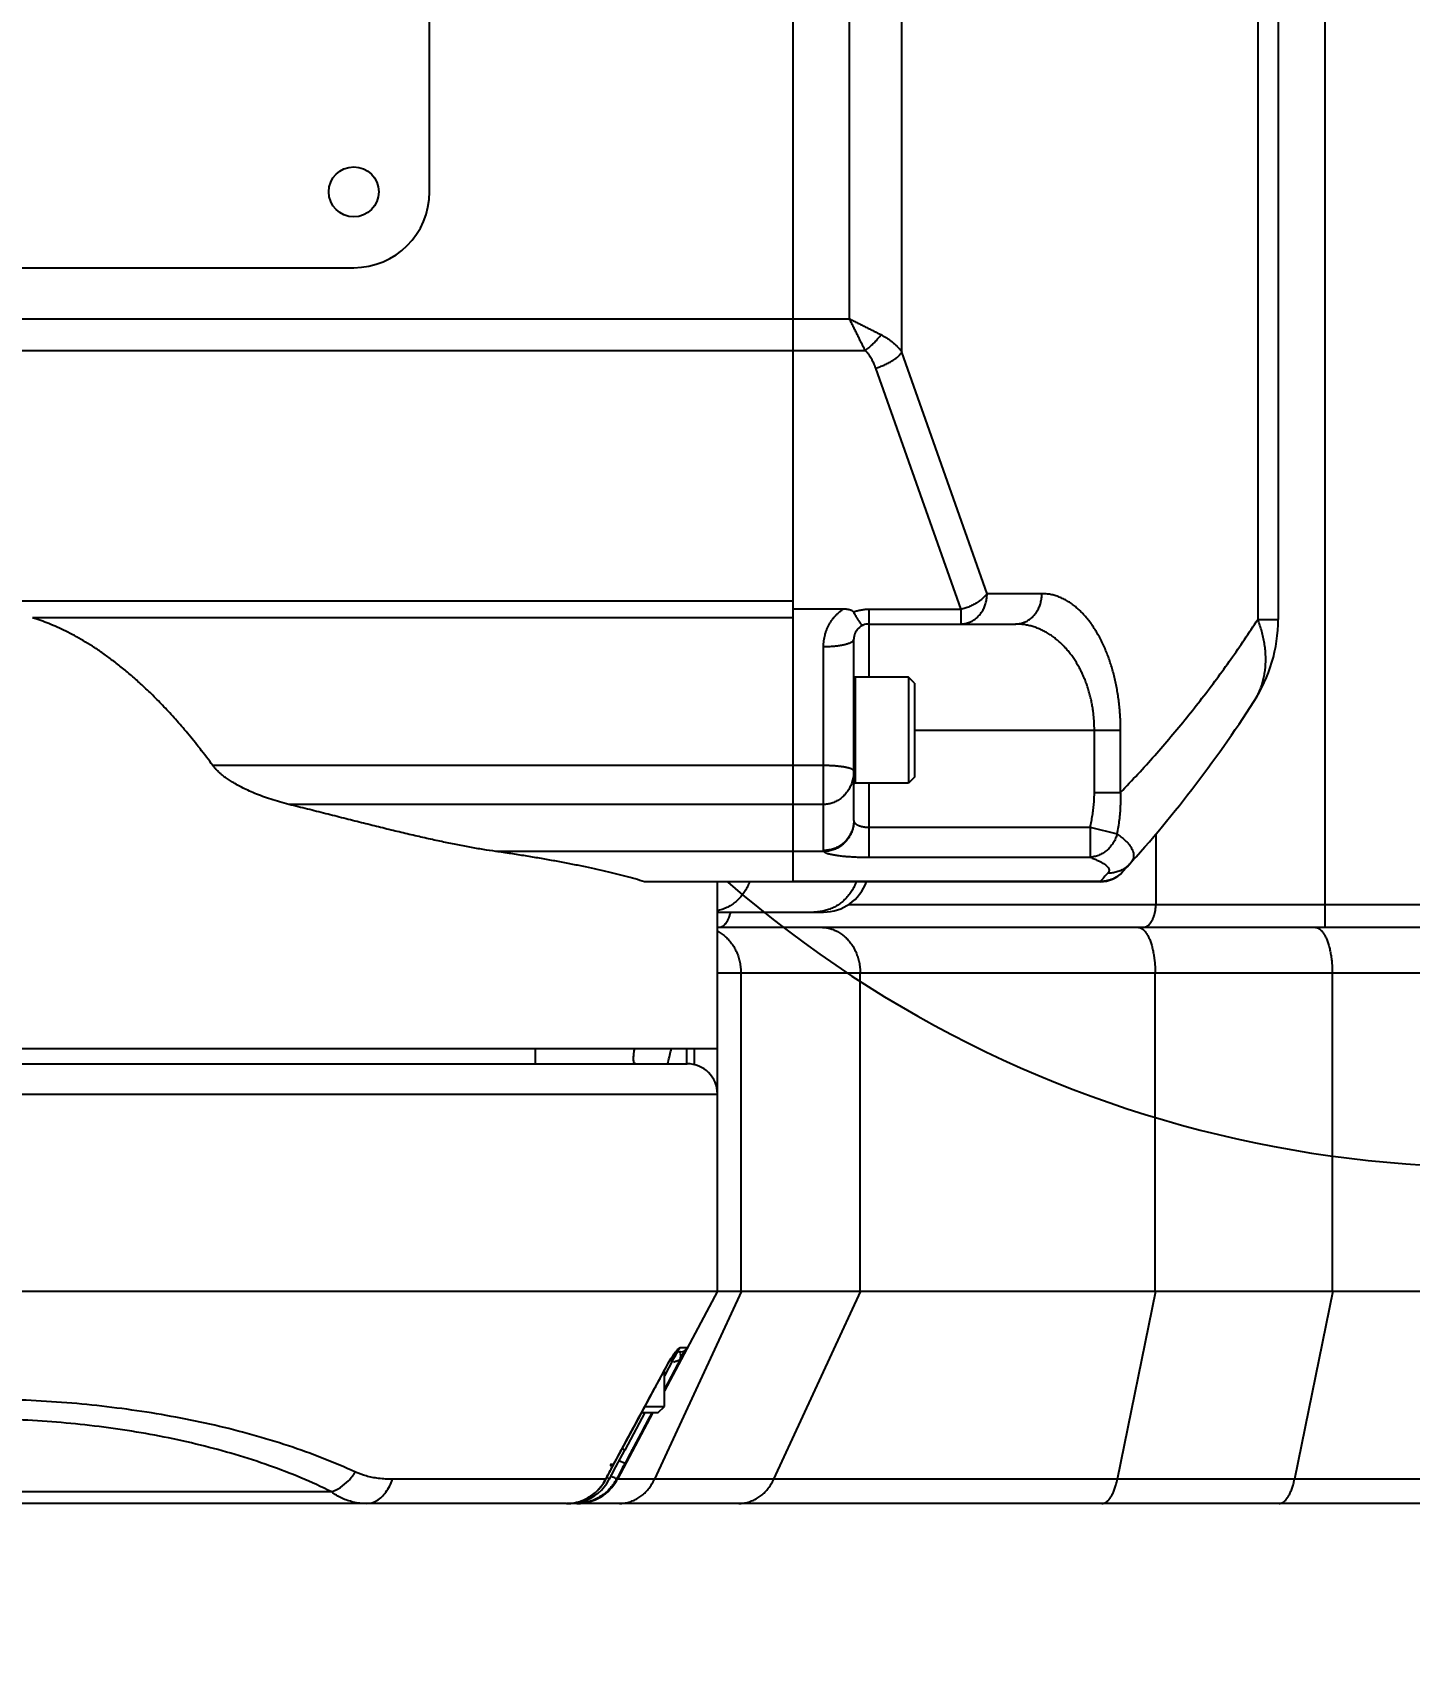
# Model space of a CAD drawing. Extents: x 0 to 4205, y 0 to 2970.
# Drawn here: x 2395.8 to 2486.6, y 2080.7 to 2188.4 of the extents above; entities that cross this region are included whole.
import ezdxf

# ---------------------------------------------------------------- set-up
doc = ezdxf.new("R2010")
doc.units = 0
doc.header["$LTSCALE"] = 231.275
doc.header["$PDMODE"] = 3
doc.header["$PDSIZE"] = 0.3125
doc.layers.get('0').update_dxf_attribs({"linetype": 'CONTINUOUS'})
doc.layers.get('Defpoints').update_dxf_attribs({"linetype": 'CONTINUOUS'})
doc.layers.add('5_ALL_CURVE', color=7, linetype='CONTINUOUS')
doc.layers.add('95_ALL_DIM', color=7, linetype='CONTINUOUS')
doc.styles.get("Standard").update_dxf_attribs({"font": 'txt', "width": 0.8})
doc.dimstyles.new('DIMSTYLE_2', dxfattribs={"dimtxt": 20, "dimasz": 7.5, "dimexe": 0.18, "dimexo": 0.0625, "dimgap": 0.09, "dimtad": 1, "dimdec": 3, "dimdsep": 46, "dimtxsty": 'Standard', "dimblk": 'OPEN', "dimblk1": 'OPEN', "dimblk2": 'OPEN', "dimcen": 0.09, "dimadec": 0, "dimazin": 0, "dimtp": 0.5, "dimtm": 0.5, "dimtfac": 1, "dimtdec": 3, "dimtofl": 0, "dimtmove": 0, "dimatfit": 3, "dimldrblk": 'OPEN', "dimfxl": 1, "dimtolj": 1, "dimarcsym": 0})

# ---------------------------------------------------------------- blocks, each defined once
blk = doc.blocks.new('_OPEN')
at = {"color": 0, "linetype": 'ByBlock'}
for p, q in [((0, 0), (-1, 0.233)), ((-1, -0.233), (0, 0)), ((-1, 0), (0, 0))]:
    blk.add_line(p, q, dxfattribs=at)
blk = doc.blocks.new('*D5')
at = {"layer": '95_ALL_DIM', "color": 0, "lineweight": -2, "transparency": 16777216}
for p, q in [((2069.4, 2190.38), (2100.43, 2190.38)), ((2912.14, 2116.29), (2877.55, 2122.39))]:
    blk.add_line(p, q, dxfattribs=at)
blk.add_arc((2491.97, 2190.38), 391.71, 181.097, 348.903, dxfattribs=at)
at = {"layer": 'Defpoints', "color": 0, "transparency": 16777216}
for p in [(2055.25, 2190.38), (2069.34, 2190.38), (2912.2, 2116.28), (3077.93, 2087.06), (2647.12, 1830.7)]:
    blk.add_point(p, dxfattribs=at)
at = {"layer": '95_ALL_DIM', "color": 0, "lineweight": -2, "transparency": 16777216, "xscale": 7.5, "yscale": 7.5, "zscale": 7.5}
for p, rotation in [((2100.25, 2190.38), 90.54851822042205), ((2877.73, 2122.36), 79.45148177957547)]:
    blk.add_blockref('_OPEN', p, dxfattribs=dict(at, rotation=rotation))
at = {"layer": '95_ALL_DIM', "color": 0, "transparency": 16777216, "insert": (2375, 1827.12), "char_height": 20, "attachment_point": 5, "rotation": 342.1518}
blk.add_mtext('\\A1;+170°', dxfattribs=at)
blk = doc.blocks.new('*D6')
at = {"layer": '95_ALL_DIM', "color": 0, "lineweight": -2, "transparency": 16777216}
for p, q in [((1983.33, 2190.38), (2013.32, 2190.38)), ((2995.12, 2190.38), (2970.61, 2190.38))]:
    blk.add_line(p, q, dxfattribs=at)
blk.add_arc((2491.97, 2190.38), 478.82, 180.8975, 359.1025, dxfattribs=at)
at = {"layer": 'Defpoints', "color": 0, "transparency": 16777216}
for p in [(1968.14, 2190.38), (1983.27, 2190.38), (2995.19, 2190.38), (3015.79, 2190.38), (2731.38, 1775.71)]:
    blk.add_point(p, dxfattribs=at)
at = {"layer": '95_ALL_DIM', "color": 0, "lineweight": -2, "transparency": 16777216, "xscale": 7.5, "yscale": 7.5, "zscale": 7.5}
for p, rotation in [((2013.14, 2190.38), 90.44872673715903), ((2970.79, 2190.38), 89.55119192681701)]:
    blk.add_blockref('_OPEN', p, dxfattribs=dict(at, rotation=rotation))
at = {"layer": '95_ALL_DIM', "color": 0, "transparency": 16777216, "insert": (2335.91, 1748.39), "char_height": 20, "attachment_point": 5, "rotation": 340.5532}
blk.add_mtext('\\A1;+180° *3', dxfattribs=at)

msp = doc.modelspace()

# ---------------------------------------------------------------- linework, layer by layer
for p, q in [((2481.0827, 2129.3795), (2481.0827, 2251.3795)), ((2445.9681, 2132.3795), (2445.9681, 2248.3795)), ((2476.6283, 2231.0735), (2476.6283, 2149.6856)), ((2477.9681, 2231.0735), (2477.9681, 2149.6856)), ((2453.142, 2167.3059), (2453.142, 2213.4532)), ((2449.6779, 2169.505), (2449.6779, 2211.2541)), ((2421.9681, 2177.8795), (2421.9681, 2202.8795)), ((2391.9681, 2172.8795), (2416.9681, 2172.8795)), ((2358.5458, 2169.505), (2449.6779, 2169.505)), ((2358.8533, 2167.4192), (2450.7208, 2167.4192)), ((2458.7612, 2151.3795), (2453.142, 2167.3059)), ((2451.41, 2166.263), (2457.0292, 2150.3366)), ((2338.6648, 2150.9013), (2445.9681, 2150.9013)), ((2445.9681, 2150.3795), (2449.288, 2150.3795)), ((2450.9681, 2150.3366), (2450.9681, 2145.8795)), ((2457.0292, 2150.3366), (2450.9681, 2150.3366)), ((2457.0292, 2150.3366), (2457.0292, 2149.3795)), ((2462.3796, 2151.3795), (2458.7612, 2151.3795)), ((2445.9681, 2149.7863), (2395.7789, 2149.7863)), ((2450.9681, 2149.3795), (2460.6476, 2149.3795)), ((2476.6283, 2149.6856), (2477.9681, 2149.6856)), ((2449.9681, 2136.416), (2449.9681, 2148.3795)), ((2447.9681, 2134.4411), (2447.9681, 2147.8941)), ((2450.0681, 2145.8795), (2450.0681, 2138.8795)), ((2453.5681, 2145.8795), (2450.0681, 2145.8795)), ((2453.9681, 2145.4795), (2453.5681, 2145.8795)), ((2453.5681, 2145.8795), (2453.5681, 2138.8795)), ((2453.9681, 2145.4795), (2453.9681, 2139.2795)), ((2453.9681, 2142.3795), (2467.5758, 2142.3795)), ((2465.8437, 2138.277), (2465.8437, 2142.3795)), ((2467.5758, 2138.277), (2467.5758, 2142.3795)), ((2447.9681, 2140.0438), (2407.6758, 2140.0438)), ((2453.5681, 2138.8795), (2450.0681, 2138.8795)), ((2450.9681, 2138.8795), (2450.9681, 2133.9979)), ((2453.9681, 2139.2795), (2453.5681, 2138.8795)), ((2447.9681, 2137.4794), (2412.685, 2137.4794)), ((2465.8437, 2138.277), (2467.5758, 2138.277)), ((2450.9681, 2135.9771), (2465.556, 2135.9771)), ((2465.556, 2135.9771), (2467.3462, 2135.5355)), ((2465.556, 2135.9771), (2465.556, 2133.9979)), ((2469.8988, 2135.5255), (2469.8988, 2130.8795)), ((2447.9917, 2134.3795), (2426.3505, 2134.3795)), ((2450.9681, 2133.9979), (2465.556, 2133.9979)), ((2466.2298, 2132.3795), (2436.1646, 2132.3795)), ((2440.9681, 2105.3795), (2440.9681, 2132.3795)), ((2466.2298, 2132.4003), (2445.9681, 2132.4003)), ((2466.2298, 2132.3795), (2466.2298, 2132.4003)), ((2440.9681, 2130.3795), (2447.9601, 2130.3795)), ((2449.6262, 2130.8795), (2490.7797, 2130.8795)), ((2440.9681, 2129.3795), (2490.7797, 2129.3795)), ((2440.9681, 2126.3795), (2497.7239, 2126.3795)), ((2442.5183, 2126.3795), (2442.5183, 2105.3795)), ((2450.3919, 2105.3795), (2450.3919, 2126.3795)), ((2469.8566, 2105.3795), (2469.8566, 2126.3795)), ((2481.5444, 2126.3795), (2481.5444, 2105.3795)), ((2332.1204, 2121.3795), (2440.9681, 2121.3795)), ((2428.9681, 2120.3795), (2428.9681, 2121.3795)), ((2438.956, 2120.3795), (2438.956, 2121.3795)), ((2439.4459, 2120.3216), (2439.4459, 2121.3795)), ((2344.9681, 2120.3795), (2438.9678, 2120.3795)), ((2342.9681, 2118.3795), (2440.9681, 2118.3795)), ((2333.9681, 2105.3795), (2532.012, 2105.3795)), ((2442.5622, 2105.3795), (2436.812, 2092.9711)), ((2440.9681, 2105.3795), (2437.4681, 2098.797)), ((2444.6856, 2092.9711), (2450.4358, 2105.3795)), ((2467.3608, 2092.9711), (2469.9005, 2105.3795)), ((2481.5884, 2105.3795), (2479.0487, 2092.9711)), ((2436.8691, 2099.0266), (2437.8567, 2100.8547)), ((2438.0318, 2100.8453), (2437.4681, 2099.789)), ((2437.9028, 2100.9315), (2437.9832, 2101.0505)), ((2437.9832, 2101.0505), (2438.0247, 2101.1098)), ((2438.0247, 2101.1098), (2438.0644, 2101.1648)), ((2438.0346, 2100.8504), (2438.0568, 2100.8898)), ((2438.0567, 2100.8897), (2438.1344, 2101.0193)), ((2438.1344, 2101.0193), (2438.1767, 2101.0882)), ((2438.1767, 2101.0882), (2438.2193, 2101.1566)), ((2438.2193, 2101.1566), (2438.2475, 2101.2009)), ((2438.5407, 2101.3795), (2438.2348, 2101.3795)), ((2438.2475, 2101.2009), (2438.2751, 2101.2437)), ((2438.2707, 2101.4183), (2438.2792, 2101.4269)), ((2438.3405, 2101.3419), (2438.3666, 2101.3795)), ((2438.9823, 2101.6448), (2438.5096, 2101.6448)), ((2437.4681, 2097.7795), (2437.4681, 2100.1352)), ((2435.7287, 2096.9173), (2436.8691, 2099.0266)), ((2436.195, 2097.7795), (2437.4681, 2097.7795)), ((2437.0681, 2097.3795), (2437.4681, 2097.7795)), ((2436.7144, 2097.3795), (2434.3704, 2092.9711)), ((2434.6827, 2094.9836), (2435.7287, 2096.9173)), ((2436.182, 2097.3795), (2434.8503, 2094.8844)), ((2435.9787, 2097.3795), (2437.0681, 2097.3795)), ((2434.2731, 2093.7996), (2434.8503, 2094.8844)), ((2434.8503, 2094.8844), (2434.6786, 2094.976)), ((2434.8354, 2095.2952), (2434.8475, 2095.2887)), ((2433.6135, 2092.9753), (2433.9512, 2093.6153)), ((2433.8362, 2092.9738), (2434.2731, 2093.7996)), ((2433.8985, 2093.8795), (2433.9681, 2093.8795)), ((2433.9512, 2093.6153), (2434.1343, 2093.9599)), ((2433.9681, 2094.0077), (2433.9681, 2093.8795)), ((2434.8509, 2094.0034), (2434.4847, 2094.1981)), ((2433.5951, 2092.9711), (2419.5275, 2092.9711)), ((2433.8124, 2092.9298), (2433.8361, 2092.9739)), ((2507.0028, 2092.9711), (2434.3015, 2092.9711)), ((2431.0197, 2091.3795), (2352.9164, 2091.3795)), ((2415.5181, 2092.141), (2368.4181, 2092.141)), ((2431.0197, 2091.3795), (2431.0574, 2091.3798)), ((2522.7655, 2091.3795), (2431.0574, 2091.3795)), ((2431.0582, 2091.3799), (2431.2027, 2091.3856)), ((2431.2163, 2091.3796), (2431.3051, 2091.381)), ((2431.3051, 2091.381), (2431.5826, 2091.4028))]:
    msp.add_line(p, q)
for points in [[(2437.8567, 2100.8547), (2437.8815, 2100.8979), (2437.9029, 2100.9317)], [(2438.0644, 2101.1648), (2438.102, 2101.2155), (2438.1372, 2101.2615), (2438.1699, 2101.3027), (2438.2, 2101.3394), (2438.2273, 2101.3711), (2438.2508, 2101.3973), (2438.2707, 2101.4183)], [(2438.2751, 2101.2437), (2438.302, 2101.2846), (2438.3151, 2101.3043), (2438.3279, 2101.3234), (2438.3405, 2101.3419)], [(2434.1343, 2093.9599), (2434.3172, 2094.3028), (2434.5, 2094.6441), (2434.6827, 2094.9836)], [(2431.2027, 2091.3856), (2431.5124, 2091.4231), (2431.8175, 2091.4948), (2432.1139, 2091.5995), (2432.398, 2091.7359), (2432.667, 2091.9025), (2432.9174, 2092.0971), (2433.1461, 2092.3174), (2433.3509, 2092.5611), (2433.5291, 2092.8254), (2433.6134, 2092.9755)], [(2431.5826, 2091.4028), (2431.857, 2091.4512), (2432.126, 2091.5255), (2432.3873, 2091.6252), (2432.6386, 2091.7496), (2432.8774, 2091.8972), (2433.1015, 2092.0666), (2433.3087, 2092.2564), (2433.4973, 2092.4647)], [(2433.4973, 2092.4647), (2433.6657, 2092.6898), (2433.8124, 2092.9298)]]:
    msp.add_lwpolyline(points)
msp.add_circle((2416.9681, 2177.8795), 1.65)
for centre, radius, start, end in [((2416.9681, 2177.8795), 5, 270, 360), ((2450.9681, 2148.3795), 1, 89.999984, 180.000118), ((2467.9681, 2149.6856), 10, 327.14012, 360), ((2450.0681, 2145.7795), 0.1, 90, 180), ((2404.9681, 2190.3795), 85, 317.569236, 327.14012), ((2450.0681, 2138.9795), 0.1, 180, 270), ((2447.9681, 2133.3795), 3, 270, 340.528265), ((2466.2298, 2134.3795), 2, 270, 317.569236), ((2438.9681, 2118.3795), 2, 0, 90), ((2438.5408, 2101.8795), 0.5, 270.00007, 332.000033), ((2431.7216, 2094.3795), 3, 270, 331.329418)]:
    msp.add_arc(centre, radius, start, end)
for points, start_tangent, end_tangent in [([(2449.6778, 2169.505), (2449.9242, 2169.3818), (2450.1697, 2169.2591), (2450.4128, 2169.1376), (2450.6524, 2169.0177), (2450.8875, 2168.9002), (2451.1171, 2168.7854), (2451.3403, 2168.6738), (2451.5561, 2168.5659), (2451.7637, 2168.4621)], (0.89431543, -0.44743705), (0.89442263, -0.44722272)), ([(2450.7208, 2167.4192), (2450.617, 2167.6268), (2450.5091, 2167.8426), (2450.3975, 2168.0658), (2450.2827, 2168.2954), (2450.1652, 2168.5305), (2450.0453, 2168.7701), (2449.9238, 2169.0132), (2449.8011, 2169.2587), (2449.6779, 2169.5051)], (-0.44719642, 0.89443578), (-0.44743706, 0.89431542)), ([(2450.7208, 2167.4192), (2450.8356, 2167.5058), (2450.9497, 2167.5978), (2451.0626, 2167.6947), (2451.1735, 2167.796), (2451.2818, 2167.9011), (2451.3869, 2168.0094), (2451.4882, 2168.1203), (2451.5851, 2168.2332), (2451.6772, 2168.3473), (2451.7637, 2168.4621)], (0.80842173, 0.58860369), (0.58860369, 0.80842173)), ([(2451.7637, 2168.4621), (2451.9374, 2168.3701), (2452.1077, 2168.2693), (2452.2741, 2168.1592), (2452.4359, 2168.0399), (2452.592, 2167.9114), (2452.7415, 2167.7737), (2452.8837, 2167.6269), (2453.0175, 2167.4709), (2453.142, 2167.3059)], (0.8943461, -0.44737575), (0.57646037, -0.81712511)), ([(2451.41, 2166.263), (2451.3477, 2166.428), (2451.2808, 2166.584), (2451.2097, 2166.7308), (2451.1349, 2166.8685), (2451.0569, 2166.997), (2450.976, 2167.1163), (2450.8928, 2167.2264), (2450.8076, 2167.3272), (2450.7208, 2167.4192)], (-0.33272181, 0.94302502), (-0.70710649, 0.70710708)), ([(2451.41, 2166.263), (2451.5541, 2166.303), (2451.6974, 2166.3487), (2451.8391, 2166.3998), (2451.9784, 2166.456), (2452.1144, 2166.5171), (2452.2464, 2166.5826), (2452.3737, 2166.6523), (2452.4955, 2166.7256), (2452.6112, 2166.8023), (2452.72, 2166.8818), (2452.8215, 2166.9637), (2452.9149, 2167.0475), (2452.9997, 2167.1328), (2453.0756, 2167.2191), (2453.142, 2167.3059)], (0.96855234, 0.24880988), (0.57814386, 0.81593485)), ([(2447.9681, 2147.8941), (2447.9745, 2148.0902), (2447.9938, 2148.2861), (2448.0259, 2148.4805), (2448.0708, 2148.6724), (2448.1281, 2148.8607), (2448.1974, 2149.0445), (2448.2784, 2149.2229), (2448.3707, 2149.3953), (2448.4738, 2149.561), (2448.5872, 2149.7194), (2448.7104, 2149.8697), (2448.8426, 2150.0113), (2448.9834, 2150.1438), (2449.1321, 2150.2667), (2449.288, 2150.3795)], (0.00000286, 1), (0.82847314, 0.56002879)), ([(2449.288, 2150.3795), (2449.4035, 2150.3763), (2449.5042, 2150.3675), (2449.5917, 2150.3546), (2449.6672, 2150.3383), (2449.732, 2150.3195), (2449.7868, 2150.2988), (2449.8325, 2150.2768), (2449.87, 2150.254), (2449.9, 2150.2308), (2449.9237, 2150.2075), (2449.9421, 2150.1842), (2449.956, 2150.1608)], (1, 0.00000623), (0.45323543, -0.89139085)), ([(2450.9681, 2150.3366), (2450.8379, 2150.3338), (2450.708, 2150.3253), (2450.5789, 2150.3113), (2450.451, 2150.2917), (2450.3245, 2150.2668), (2450.1998, 2150.2366), (2450.0769, 2150.2012), (2449.956, 2150.1608)], (-1, -0.00000066), (-0.9413805, -0.33734665)), ([(2457.0292, 2149.3795), (2457.1586, 2149.3851), (2457.2873, 2149.4019), (2457.4146, 2149.4297), (2457.5397, 2149.4684), (2457.662, 2149.5178), (2457.7807, 2149.5776), (2457.8952, 2149.6475), (2458.0049, 2149.7271), (2458.1091, 2149.8159), (2458.2073, 2149.9134), (2458.2989, 2150.0192), (2458.3833, 2150.1325), (2458.4603, 2150.2529), (2458.5292, 2150.3795), (2458.5897, 2150.5118), (2458.6415, 2150.6488), (2458.6843, 2150.79), (2458.7178, 2150.9345), (2458.7419, 2151.0814), (2458.7564, 2151.2301), (2458.7612, 2151.3795)], (1, 0), (0, 1)), ([(2458.7612, 2151.3795), (2458.6954, 2151.2934), (2458.6195, 2151.2071), (2458.5347, 2151.1217), (2458.4413, 2151.0378), (2458.3398, 2150.9558), (2458.231, 2150.8763), (2458.1153, 2150.7996), (2457.9934, 2150.7262), (2457.8661, 2150.6565), (2457.734, 2150.5909), (2457.5979, 2150.5298), (2457.4586, 2150.4735), (2457.3168, 2150.4223), (2457.1734, 2150.3766), (2457.0292, 2150.3366)], (-0.57814388, -0.81593484), (-0.96855234, -0.24880989)), ([(2460.6476, 2149.3795), (2460.777, 2149.3851), (2460.9057, 2149.4019), (2461.033, 2149.4297), (2461.1581, 2149.4684), (2461.2804, 2149.5178), (2461.3991, 2149.5776), (2461.5136, 2149.6475), (2461.6233, 2149.7271), (2461.7275, 2149.8159), (2461.8257, 2149.9134), (2461.9172, 2150.0192), (2462.0017, 2150.1326), (2462.0787, 2150.2529), (2462.1476, 2150.3795), (2462.2081, 2150.5118), (2462.2599, 2150.6489), (2462.3027, 2150.79), (2462.3362, 2150.9345), (2462.3603, 2151.0814), (2462.3748, 2151.2301), (2462.3796, 2151.3795)], (1, 0), (0, 1)), ([(2467.5758, 2142.3795), (2467.5703, 2142.7922), (2467.5538, 2143.2066), (2467.5261, 2143.6213), (2467.4871, 2144.0351), (2467.4369, 2144.4466), (2467.3754, 2144.8546), (2467.3026, 2145.2591), (2467.2184, 2145.6596), (2467.1226, 2146.0555), (2467.0152, 2146.4458), (2466.8962, 2146.8294), (2466.7655, 2147.2056), (2466.6232, 2147.5734), (2466.4692, 2147.9317), (2466.3036, 2148.2794), (2466.1265, 2148.6152), (2465.938, 2148.9379), (2465.7385, 2149.2464), (2465.5282, 2149.5391), (2465.3074, 2149.8148), (2465.0767, 2150.0722), (2464.8365, 2150.3099), (2464.5876, 2150.5266), (2464.3305, 2150.7211), (2464.0661, 2150.8923), (2463.7952, 2151.0391), (2463.5189, 2151.1605), (2463.2381, 2151.2559), (2462.9539, 2151.3244), (2462.6674, 2151.3657), (2462.3796, 2151.3795)], (-0.00000171, 1), (-1, 0.00000156)), ([(2407.6758, 2140.0438), (2406.824, 2141.1614), (2406.0024, 2142.1746), (2405.2096, 2143.0929), (2404.4439, 2143.9251), (2403.704, 2144.6792), (2402.9882, 2145.3622), (2402.2951, 2145.9805), (2401.6233, 2146.5398), (2400.9713, 2147.0452), (2400.3377, 2147.5014), (2399.7212, 2147.9124), (2399.1205, 2148.2819), (2398.5343, 2148.6131), (2397.9614, 2148.909), (2397.4005, 2149.1722), (2396.8506, 2149.4048), (2396.3104, 2149.609), (2395.7789, 2149.7863)], (-0.59446921, 0.80411837), (-0.95467181, 0.29766044)), ([(2449.956, 2150.1608), (2450.0163, 2150.0445), (2450.0755, 2149.9347), (2450.1334, 2149.8319), (2450.1895, 2149.737), (2450.2437, 2149.6503), (2450.2954, 2149.5723), (2450.3445, 2149.5036), (2450.3906, 2149.4446), (2450.4336, 2149.3955), (2450.4732, 2149.3566), (2450.5091, 2149.3282), (2450.5413, 2149.3104), (2450.5696, 2149.3033), (2450.5939, 2149.3069)], (0.45323543, -0.89139085), (0.92733946, 0.37422123)), ([(2465.8437, 2142.3795), (2465.8383, 2142.7005), (2465.8217, 2143.0228), (2465.794, 2143.3454), (2465.755, 2143.6672), (2465.7048, 2143.9872), (2465.6434, 2144.3046), (2465.5706, 2144.6192), (2465.4863, 2144.9307), (2465.3905, 2145.2386), (2465.2831, 2145.5422), (2465.1641, 2145.8405), (2465.0335, 2146.1331), (2464.8911, 2146.4192), (2464.7371, 2146.6979), (2464.5715, 2146.9683), (2464.3944, 2147.2295), (2464.206, 2147.4805), (2464.0065, 2147.7204), (2463.7961, 2147.9481), (2463.5754, 2148.1625), (2463.3447, 2148.3627), (2463.1045, 2148.5476), (2462.8555, 2148.7161), (2462.5984, 2148.8674), (2462.334, 2149.0006), (2462.0632, 2149.1148), (2461.7868, 2149.2092), (2461.506, 2149.2833), (2461.2218, 2149.3366), (2460.9353, 2149.3688), (2460.6476, 2149.3795)], (-0.00000153, 1), (-1, 0.0000003)), ([(2467.5758, 2138.277), (2468.7166, 2139.4847), (2469.8237, 2140.7099), (2470.8974, 2141.9517), (2471.9372, 2143.2088), (2472.9428, 2144.4797), (2473.9143, 2145.7634), (2474.8522, 2147.0593), (2475.7568, 2148.3671), (2476.6283, 2149.6856)], (0.69470099, 0.71929864), (0.542586, 0.84000026)), ([(2476.3681, 2144.2597), (2476.5446, 2144.5565), (2476.6994, 2144.8663), (2476.832, 2145.1883), (2476.9421, 2145.5218), (2477.0294, 2145.8658), (2477.0936, 2146.2196), (2477.1347, 2146.5821), (2477.1524, 2146.9526), (2477.1469, 2147.33), (2477.118, 2147.7134), (2477.0658, 2148.1018), (2476.9906, 2148.4942), (2476.8924, 2148.8896), (2476.7715, 2149.2871), (2476.6283, 2149.6856)], (0.5425864, 0.84), (-0.36049091, 0.93276273)), ([(2447.9681, 2147.8941), (2448.1175, 2147.8955), (2448.2662, 2147.8995), (2448.4131, 2147.9063), (2448.5576, 2147.9157), (2448.6988, 2147.9277), (2448.8358, 2147.9422), (2448.9681, 2147.9591), (2449.0947, 2147.9785), (2449.2151, 2148), (2449.3284, 2148.0237), (2449.4342, 2148.0494), (2449.5317, 2148.0769), (2449.6205, 2148.1061), (2449.7001, 2148.1368), (2449.77, 2148.1689), (2449.8298, 2148.2022), (2449.8792, 2148.2365), (2449.9179, 2148.2715), (2449.9457, 2148.3072), (2449.9625, 2148.3433), (2449.9681, 2148.3795)], (1, 0), (0, 1)), ([(2412.685, 2137.4794), (2412.0742, 2137.6424), (2411.4882, 2137.8224), (2410.9395, 2138.0137), (2410.4347, 2138.2113), (2409.9753, 2138.4121), (2409.562, 2138.613), (2409.2015, 2138.8073), (2408.894, 2138.9907), (2408.6306, 2139.1642), (2408.402, 2139.3307), (2408.2033, 2139.4912), (2408.0343, 2139.6431), (2407.8932, 2139.7849), (2407.7753, 2139.9176), (2407.6758, 2140.0438)], (-0.97083251, 0.23975871), (-0.59446921, 0.80411837)), ([(2449.9681, 2139.6838), (2449.9619, 2139.7107), (2449.9432, 2139.7378), (2449.9122, 2139.7648), (2449.8693, 2139.7915), (2449.8147, 2139.8175), (2449.7492, 2139.8428), (2449.6733, 2139.8671), (2449.5877, 2139.8903), (2449.4933, 2139.9122), (2449.3908, 2139.9328), (2449.2811, 2139.9517), (2449.165, 2139.9691), (2449.0434, 2139.9848), (2448.9173, 2139.9986), (2448.7877, 2140.0106), (2448.6549, 2140.0208), (2448.5201, 2140.0291), (2448.3834, 2140.0355), (2448.2453, 2140.0401), (2448.1066, 2140.0429), (2447.9681, 2140.0438)], (-0.000112, 0.99999999), (-1, 0.00000472)), ([(2449.9681, 2139.6838), (2449.9619, 2139.5138), (2449.9432, 2139.3434), (2449.9122, 2139.1747), (2449.8693, 2139.0092), (2449.8147, 2138.848), (2449.7492, 2138.6924), (2449.6733, 2138.5432), (2449.5877, 2138.4016), (2449.4933, 2138.2683), (2449.3908, 2138.1441), (2449.2811, 2138.0295), (2449.165, 2137.9251), (2449.0434, 2137.8312), (2448.9173, 2137.7484), (2448.7876, 2137.6767), (2448.6549, 2137.6161), (2448.5201, 2137.5667), (2448.3833, 2137.5284), (2448.2453, 2137.5011), (2448.1066, 2137.4848), (2447.9681, 2137.4794)], (-0.00001735, -1), (-1, -0.00002114)), ([(2426.3505, 2134.3795), (2425.5133, 2134.5081), (2424.6384, 2134.6591), (2423.7263, 2134.8321), (2422.7767, 2135.0263), (2421.7899, 2135.2408), (2420.766, 2135.4745), (2419.7053, 2135.726), (2418.6084, 2135.9936), (2417.4767, 2136.2752), (2416.3138, 2136.568), (2415.1248, 2136.8685), (2413.9137, 2137.1735), (2412.685, 2137.4794)], (-0.98990082, 0.14176162), (-0.97083251, 0.23975871)), ([(2465.556, 2135.9771), (2465.6453, 2136.3719), (2465.7176, 2136.7631), (2465.7733, 2137.1497), (2465.8127, 2137.5313), (2465.836, 2137.9072), (2465.8437, 2138.277)], (0.23952222, 0.97089088), (0.00000088, 1)), ([(2467.3462, 2135.5355), (2467.4337, 2136.0045), (2467.501, 2136.4698), (2467.5484, 2136.9304), (2467.5764, 2137.3856), (2467.5853, 2137.8347), (2467.5758, 2138.277)], (0.2033032, 0.97911583), (-0.04259117, 0.99909258)), ([(2449.9681, 2136.416), (2449.9625, 2136.2684), (2449.9457, 2136.1217), (2449.9179, 2135.9766), (2449.8792, 2135.8339), (2449.8298, 2135.6945), (2449.77, 2135.5591), (2449.7001, 2135.4285), (2449.6205, 2135.3035), (2449.5317, 2135.1847), (2449.4342, 2135.0727), (2449.3284, 2134.9683), (2449.2151, 2134.8719), (2449.0947, 2134.7842), (2448.9681, 2134.7057), (2448.8358, 2134.6366), (2448.6988, 2134.5776), (2448.5576, 2134.5288), (2448.4131, 2134.4906), (2448.2662, 2134.4631), (2448.1175, 2134.4466), (2447.9681, 2134.4411)], (0, -1), (-1, 0)), ([(2449.9759, 2136.3587), (2449.9672, 2136.2052), (2449.9465, 2136.0526), (2449.9141, 2135.9018), (2449.8701, 2135.7538), (2449.8148, 2135.6094), (2449.7485, 2135.4696), (2449.6716, 2135.3351), (2449.5845, 2135.2068), (2449.4879, 2135.0854), (2449.3823, 2134.9717), (2449.2683, 2134.8663), (2449.1466, 2134.7699), (2449.0179, 2134.6831), (2448.8831, 2134.6064), (2448.7429, 2134.5403), (2448.5982, 2134.4851), (2448.4498, 2134.4412), (2448.2986, 2134.4089), (2448.1456, 2134.3883), (2447.9917, 2134.3795)], (-0.01806941, -0.99983673), (-0.99983839, -0.01797734)), ([(2449.9681, 2136.416), (2449.9689, 2136.3963), (2449.9716, 2136.3772), (2449.9759, 2136.3587)], (0.00000213, -1), (0.27806658, -0.9605618)), ([(2449.9759, 2136.3587), (2449.9864, 2136.3303), (2450.0011, 2136.3021), (2450.0201, 2136.2745), (2450.0432, 2136.2475), (2450.0703, 2136.2212), (2450.1013, 2136.1958), (2450.1361, 2136.1714), (2450.1744, 2136.148), (2450.2162, 2136.1258), (2450.2611, 2136.1048), (2450.3091, 2136.0852), (2450.3599, 2136.0671), (2450.4133, 2136.0504), (2450.469, 2136.0353), (2450.5268, 2136.0219), (2450.5864, 2136.0102), (2450.6477, 2136.0001), (2450.7104, 2135.9919), (2450.7742, 2135.9854), (2450.8386, 2135.9808), (2450.9034, 2135.978), (2450.9681, 2135.9771)], (0.27808299, -0.96055705), (1, -0.00000259)), ([(2467.3462, 2135.5355), (2467.3022, 2135.3899), (2467.2481, 2135.2478), (2467.1843, 2135.1099), (2467.111, 2134.977), (2467.0288, 2134.8498), (2466.938, 2134.7292), (2466.8392, 2134.6158), (2466.7331, 2134.5103), (2466.6201, 2134.4133), (2466.5009, 2134.3253), (2466.3763, 2134.2468), (2466.247, 2134.1784), (2466.1136, 2134.1203), (2465.9771, 2134.073), (2465.8381, 2134.0367), (2465.6974, 2134.0117), (2465.556, 2133.9979)], (-0.25558286, -0.96678715), (-0.99841764, -0.05623353)), ([(2467.3462, 2135.5355), (2467.6211, 2135.33), (2467.8527, 2135.1318), (2468.0424, 2134.9413), (2468.1923, 2134.7587), (2468.3044, 2134.5842), (2468.381, 2134.4179), (2468.4242, 2134.26), (2468.4361, 2134.1105), (2468.4192, 2133.9691), (2468.3753, 2133.8357), (2468.3066, 2133.7099), (2468.2144, 2133.5913)], (0.81816696, -0.57498072), (-0.66809953, -0.74407192)), ([(2436.1646, 2132.3795), (2435.534, 2132.5642), (2434.8672, 2132.746), (2434.1647, 2132.9249), (2433.4272, 2133.1008), (2432.6552, 2133.2733), (2431.8497, 2133.4426), (2431.0111, 2133.6083), (2430.1403, 2133.7703), (2429.238, 2133.9286), (2428.3051, 2134.083), (2427.3423, 2134.2333), (2426.3505, 2134.3795)], (-0.9568331, 0.29063796), (-0.98990082, 0.14176162)), ([(2447.9681, 2134.4411), (2447.9707, 2134.4199), (2447.9786, 2134.3994), (2447.9917, 2134.3795)], (0.00000416, -1), (0.6289663, -0.77743257)), ([(2447.9917, 2134.3795), (2448.023, 2134.3511), (2448.0672, 2134.3229), (2448.1242, 2134.2953), (2448.1934, 2134.2683), (2448.2748, 2134.242), (2448.3678, 2134.2166), (2448.4721, 2134.1922), (2448.5871, 2134.1688), (2448.7124, 2134.1466), (2448.8473, 2134.1256), (2448.9912, 2134.106), (2449.1436, 2134.0879), (2449.3038, 2134.0712), (2449.4709, 2134.0562), (2449.6441, 2134.0427), (2449.823, 2134.031), (2450.0068, 2134.0209), (2450.195, 2134.0127), (2450.3864, 2134.0062), (2450.5798, 2134.0016), (2450.7741, 2133.9989), (2450.9681, 2133.9979)], (0.65565296, -0.75506238), (1, -0.00000377)), ([(2465.556, 2133.9979), (2465.8323, 2133.891), (2466.0706, 2133.7872), (2466.2722, 2133.6867), (2466.4387, 2133.5896), (2466.572, 2133.4962), (2466.6738, 2133.4066), (2466.7459, 2133.3208), (2466.7903, 2133.2388), (2466.8087, 2133.1607), (2466.8031, 2133.0864), (2466.7752, 2133.0156), (2466.7262, 2132.9483)], (0.93896468, -0.34401356), (-0.66809848, -0.74407286)), ([(2468.2144, 2133.5913), (2468.1089, 2133.4827), (2467.9952, 2133.3827), (2467.874, 2133.2919), (2467.7459, 2133.2109), (2467.6118, 2133.14), (2467.4724, 2133.0798), (2467.3285, 2133.0305), (2467.1811, 2132.9926), (2467.031, 2132.9661), (2466.8791, 2132.9513), (2466.7262, 2132.9483)], (-0.66809685, -0.74407432), (-0.9998272, 0.0185894)), ([(2443.0877, 2132.3795), (2443.0316, 2132.2315), (2442.9636, 2132.0779), (2442.8873, 2131.9284), (2442.8028, 2131.7834), (2442.7104, 2131.6435), (2442.6103, 2131.5091), (2442.503, 2131.3805), (2442.3887, 2131.2582), (2442.2678, 2131.1426), (2442.1407, 2131.034), (2442.0078, 2130.9328), (2441.8695, 2130.8394), (2441.7262, 2130.7539), (2441.5784, 2130.6766), (2441.4266, 2130.6079), (2441.2712, 2130.5479), (2441.1127, 2130.4968), (2440.9681, 2130.4586)], (-0.32994414, -0.94400046), (-0.97305163, -0.23058733)), ([(2450.1231, 2132.3795), (2450.067, 2132.2315), (2449.999, 2132.0779), (2449.9227, 2131.9284), (2449.8382, 2131.7834), (2449.7458, 2131.6435), (2449.6457, 2131.5091), (2449.5384, 2131.3805), (2449.4241, 2131.2582), (2449.3032, 2131.1426), (2449.1761, 2131.034), (2449.0432, 2130.9328), (2448.9049, 2130.8394), (2448.7616, 2130.7539), (2448.6138, 2130.6766), (2448.462, 2130.6079), (2448.3066, 2130.5479), (2448.1481, 2130.4968), (2447.987, 2130.4547), (2447.8238, 2130.4219), (2447.6591, 2130.3984), (2447.4934, 2130.3843), (2447.3271, 2130.3795)], (-0.32994414, -0.94400046), (-1, -0.00000003)), ([(2467.706, 2133.0301), (2467.6075, 2132.9299), (2467.4997, 2132.8355), (2467.3859, 2132.7496), (2467.2692, 2132.6744), (2467.1539, 2132.6109), (2467.044, 2132.5595), (2466.9434, 2132.5194), (2466.852, 2132.4885), (2466.7687, 2132.4646), (2466.6922, 2132.4461), (2466.6223, 2132.4321), (2466.5588, 2132.4215), (2466.5012, 2132.4138), (2466.449, 2132.4083), (2466.4011, 2132.4045), (2466.3565, 2132.402), (2466.3139, 2132.4005), (2466.2721, 2132.4), (2466.2298, 2132.4003)], (-0.6746988, -0.73809318), (-0.9998209, 0.01892532)), ([(2466.7262, 2132.9483), (2466.4788, 2132.674), (2466.2298, 2132.4003)], (-0.66809702, -0.74407417), (-0.67469878, -0.73809319)), ([(2441.0519, 2129.3795), (2441.1091, 2129.383), (2441.1661, 2129.3935), (2441.2226, 2129.4109), (2441.2782, 2129.4352), (2441.3328, 2129.4661), (2441.3861, 2129.5037), (2441.4378, 2129.5477), (2441.4877, 2129.5979), (2441.5356, 2129.6541), (2441.5812, 2129.716), (2441.6244, 2129.7833), (2441.6649, 2129.8557), (2441.7026, 2129.9329), (2441.7372, 2130.0145), (2441.7686, 2130.1002), (2441.7966, 2130.1894), (2441.8212, 2130.2819), (2441.8423, 2130.3772), (2441.8427, 2130.3795)], (1, 0), (0.19395215, 0.98101099)), ([(2469.06, 2129.3795), (2469.1173, 2129.383), (2469.1743, 2129.3935), (2469.2307, 2129.4109), (2469.2863, 2129.4352), (2469.3409, 2129.4661), (2469.3942, 2129.5037), (2469.4459, 2129.5477), (2469.4959, 2129.5979), (2469.5438, 2129.6541), (2469.5894, 2129.716), (2469.6326, 2129.7833), (2469.6731, 2129.8557), (2469.7107, 2129.9329), (2469.7453, 2130.0145), (2469.7767, 2130.1002), (2469.8048, 2130.1894), (2469.8294, 2130.2819), (2469.8504, 2130.3772), (2469.8677, 2130.4748), (2469.8813, 2130.5743), (2469.891, 2130.6753), (2469.8969, 2130.7772), (2469.8988, 2130.8795)], (1, 0), (0, 1)), ([(2440.9681, 2129.1197), (2441.0771, 2129.0604), (2441.211, 2128.9776), (2441.3404, 2128.886), (2441.465, 2128.7859), (2441.5843, 2128.6777), (2441.6979, 2128.5617), (2441.8055, 2128.4383), (2441.9066, 2128.3079), (2442.0009, 2128.171), (2442.0882, 2128.0281), (2442.168, 2127.8795), (2442.2402, 2127.7259), (2442.3045, 2127.5678), (2442.3606, 2127.4056), (2442.4085, 2127.2399), (2442.4478, 2127.0714), (2442.4786, 2126.9005), (2442.5006, 2126.7278), (2442.5139, 2126.554), (2442.5183, 2126.3795)], (0.89032052, -0.45533435), (0, -1)), ([(2447.7772, 2129.3795), (2447.9293, 2129.3745), (2448.0808, 2129.3592), (2448.2313, 2129.334), (2448.3802, 2129.2987), (2448.5271, 2129.2535), (2448.6715, 2129.1986), (2448.8128, 2129.1342), (2448.9507, 2129.0604), (2449.0846, 2128.9776), (2449.214, 2128.886), (2449.3386, 2128.7859), (2449.4579, 2128.6777), (2449.5715, 2128.5617), (2449.6791, 2128.4383), (2449.7802, 2128.3079), (2449.8745, 2128.171), (2449.9617, 2128.0281), (2450.0416, 2127.8795), (2450.1138, 2127.7259), (2450.1781, 2127.5678), (2450.2342, 2127.4056), (2450.282, 2127.2399), (2450.3214, 2127.0714), (2450.3522, 2126.9005), (2450.3742, 2126.7278), (2450.3875, 2126.554), (2450.3919, 2126.3795)], (1, 0), (0, -1)), ([(2468.7018, 2129.3795), (2468.7689, 2129.3745), (2468.8358, 2129.3592), (2468.9023, 2129.334), (2468.9681, 2129.2987), (2469.033, 2129.2535), (2469.0967, 2129.1986), (2469.1592, 2129.1342), (2469.22, 2129.0604), (2469.2792, 2128.9776), (2469.3363, 2128.886), (2469.3914, 2128.7859), (2469.4441, 2128.6777), (2469.4942, 2128.5617), (2469.5417, 2128.4383), (2469.5864, 2128.3079), (2469.6281, 2128.171), (2469.6666, 2128.0281), (2469.7019, 2127.8795), (2469.7337, 2127.7259), (2469.7621, 2127.5678), (2469.7869, 2127.4056), (2469.8081, 2127.2399), (2469.8254, 2127.0714), (2469.839, 2126.9005), (2469.8488, 2126.7278), (2469.8546, 2126.554), (2469.8566, 2126.3795)], (1, 0), (0, -1)), ([(2480.3896, 2129.3795), (2480.4568, 2129.3745), (2480.5237, 2129.3592), (2480.5902, 2129.334), (2480.6559, 2129.2987), (2480.7208, 2129.2535), (2480.7846, 2129.1986), (2480.847, 2129.1342), (2480.9079, 2129.0604), (2480.967, 2128.9776), (2481.0242, 2128.886), (2481.0792, 2128.7859), (2481.1319, 2128.6777), (2481.1821, 2128.5617), (2481.2296, 2128.4383), (2481.2743, 2128.3079), (2481.3159, 2128.171), (2481.3545, 2128.0281), (2481.3897, 2127.8795), (2481.4216, 2127.7259), (2481.45, 2127.5678), (2481.4748, 2127.4056), (2481.4959, 2127.2399), (2481.5133, 2127.0714), (2481.5269, 2126.9005), (2481.5366, 2126.7278), (2481.5425, 2126.554), (2481.5444, 2126.3795)], (1, 0), (0, -1)), ([(2435.5583, 2120.3795), (2435.4984, 2120.4049), (2435.458, 2120.4811), (2435.4371, 2120.608), (2435.4356, 2120.7856), (2435.4534, 2121.0141), (2435.4906, 2121.2933), (2435.5042, 2121.3795)], (-1, 0.00000199), (0.16119342, 0.98692283)), ([(2437.6969, 2120.3796), (2437.7156, 2120.4636), (2437.8284, 2120.953), (2437.9317, 2121.3796)], (0.21521808, 0.97656601), (0.23923821, 0.97096091)), ([(2434.8354, 2095.2952), (2436.3296, 2098.0555), (2437.84, 2100.849)], (0.47627879, 0.87929432), (0.47539755, 0.87977109)), ([(2437.8138, 2100.7753), (2438.0313, 2100.8493)], (0.94658198, 0.32246327), (-0.94568436, -0.32508628)), ([(2437.9028, 2100.9317), (2437.8397, 2100.8488)], (-0.55813516, -0.82975005), (-0.65331949, -0.75708233)), ([(2437.8399, 2100.8489), (2437.8567, 2100.8547)], (0.94540921, 0.32588561), (-0.94748447, -0.31980179)), ([(2437.8612, 2100.8821), (2437.84, 2100.849)], (-0.54266058, -0.83995208), (-0.53833846, -0.84272873)), ([(2438.0288, 2101.1316), (2437.9778, 2101.0578), (2437.9058, 2100.9504), (2437.8612, 2100.8821)], (-0.57472237, -0.81834846), (-0.54266058, -0.83995208)), ([(2438.3581, 2101.5401), (2438.2199, 2101.3864), (2438.1363, 2101.2795), (2438.0551, 2101.1686), (2438.0288, 2101.1316)], (-0.69120227, -0.72266134), (-0.57472237, -0.81834846)), ([(2438.0346, 2100.8504), (2438.0313, 2100.8493)], (-0.94562302, -0.32526467), (-0.94568436, -0.32508627)), ([(2438.0564, 2100.8901), (2438.1001, 2100.9775), (2438.1352, 2101.0792)], (0.50723166, 0.86180975), (0.2750019, 0.96144368)), ([(2438.1352, 2101.0792), (2438.1449, 2101.115), (2438.1478, 2101.1271)], (0.2750019, 0.96144368), (0.23385953, 0.97227039)), ([(2438.1478, 2101.1271), (2438.163, 2101.201)], (0.23385953, 0.97227039), (0.1717141, 0.98514683)), ([(2438.163, 2101.201), (2438.1728, 2101.2622), (2438.1789, 2101.3103)], (0.1717141, 0.98514683), (0.07681816, 0.99704512)), ([(2438.25, 2100.7669), (2438.3222, 2100.7914)], (0.94699432, 0.3212503), (0.94697622, 0.32130366)), ([(2438.2783, 2101.4248), (2438.3995, 2101.5041), (2438.4786, 2101.5936)], (0.90802075, 0.4189252), (0.56865299, 0.82257752)), ([(2438.3222, 2100.7914), (2438.483, 2100.8462)], (0.94697622, 0.32130366), (0.94632665, 0.3232118)), ([(2438.5096, 2101.6448), (2438.3828, 2101.5659), (2438.3581, 2101.5401)], (-0.99999889, 0.00148783), (-0.69120227, -0.72266134)), ([(2438.4914, 2100.849), (2438.4124, 2100.7006)], (-0.46953424, -0.88291426), (-0.46953433, -0.88291421)), ([(2438.4527, 2101.3783), (2438.4402, 2101.3795)], (-0.9798976, 0.19950112), (-0.99999969, 0.00078682)), ([(2438.5149, 2100.9049), (2438.5341, 2100.973), (2438.5517, 2101.1291), (2438.5427, 2101.2512), (2438.4527, 2101.3783)], (0.33302436, 0.94291822), (-0.9798976, 0.19950112)), ([(2438.4786, 2101.5936), (2438.5096, 2101.6448)], (0.56865299, 0.82257752), (0.46573598, 0.88492372)), ([(2438.483, 2100.8462), (2438.4914, 2100.849)], (0.94632665, 0.3232118), (0.9462699, 0.32337791)), ([(2438.4914, 2100.849), (2438.4994, 2100.866)], (0.44388811, 0.89608222), (0.40899735, 0.91253557)), ([(2438.4914, 2100.849), (2438.4979, 2100.8615)], (0.46123382, 0.88727863), (0.46087907, 0.88746295)), ([(2438.4979, 2100.8615), (2438.5269, 2100.9175)], (0.46087907, 0.88746295), (0.45975877, 0.88804384)), ([(2438.4994, 2100.866), (2438.5149, 2100.9049)], (0.40899735, 0.91253557), (0.33302436, 0.94291822)), ([(2438.5269, 2100.9175), (2438.5603, 2100.982)], (0.45975877, 0.88804384), (0.45941631, 0.88822106)), ([(2438.5603, 2100.982), (2438.6164, 2101.0911), (2438.646, 2101.1494)], (0.45941631, 0.88822106), (0.452919, 0.89155167)), ([(2438.646, 2101.1494), (2438.6765, 2101.2088), (2438.7183, 2101.2891)], (0.452919, 0.89155167), (0.44765414, 0.89420678)), ([(2438.7183, 2101.2891), (2438.7379, 2101.3305), (2438.7979, 2101.4518)], (0.44765414, 0.89420678), (0.54742276, 0.83685621)), ([(2438.3538, 2100.5904), (2437.4681, 2098.9248)], (-0.4695344, -0.88291418), (-0.46953506, -0.88291383)), ([(2438.0665, 2100.7046), (2438.1646, 2100.738)], (0.94688261, 0.32157943), (0.94692814, 0.32144532)), ([(2438.1646, 2100.738), (2438.25, 2100.7669)], (0.94692814, 0.32144532), (0.94699432, 0.3212503)), ([(2438.3692, 2100.6193), (2438.3538, 2100.5904)], (-0.46953438, -0.88291419), (-0.4695344, -0.88291418)), ([(2438.3958, 2100.6693), (2438.3692, 2100.6193)], (-0.46953435, -0.8829142), (-0.46953438, -0.88291419)), ([(2438.4124, 2100.7006), (2438.3958, 2100.6693)], (-0.46953434, -0.88291421), (-0.46953435, -0.8829142)), ([(2417.0773, 2093.447), (2412.6623, 2095.1769), (2407.7999, 2096.5318), (2402.6589, 2097.4941), (2397.3621, 2098.0671), (2391.9716, 2098.2583), (2386.5799, 2098.0676), (2381.2826, 2097.4949), (2376.1416, 2096.533), (2371.2769, 2095.1779), (2366.8588, 2093.447)], (-0.90816041, 0.41862235), (-0.90816026, -0.41862266)), ([(2415.5181, 2092.141), (2411.4057, 2093.8703), (2406.8543, 2095.2255), (2402.0278, 2096.188), (2397.0458, 2096.7611), (2391.9714, 2096.9523), (2386.8958, 2096.7615), (2381.9135, 2096.1888), (2377.0869, 2095.2267), (2372.5333, 2093.8714), (2368.4181, 2092.141)], (-0.89577583, 0.44450609), (-0.89577565, -0.44450645)), ([(2436.6463, 2097.3795), (2435.4585, 2095.1461)], (-0.46953509, -0.88291381), (-0.46953512, -0.88291379)), ([(2434.1385, 2093.9979), (2434.4149, 2094.515), (2434.8354, 2095.2952)], (0.47019146, 0.88256444), (0.47627892, 0.87929426)), ([(2435.216, 2094.6899), (2434.8509, 2094.0034)], (-0.46953522, -0.88291374), (-0.46953541, -0.88291364)), ([(2435.3365, 2094.9167), (2435.216, 2094.6899)], (-0.46953517, -0.88291377), (-0.46953522, -0.88291374)), ([(2435.3829, 2095.0039), (2435.3365, 2094.9167)], (-0.46953515, -0.88291378), (-0.46953517, -0.88291377)), ([(2435.4585, 2095.1461), (2435.3829, 2095.0039)], (-0.46953512, -0.88291379), (-0.46953515, -0.88291378)), ([(2415.5181, 2092.141), (2416.0846, 2092.4333), (2416.6155, 2092.878), (2417.0773, 2093.447)], (0.93928192, 0.34314644), (0.55836776, 0.82959354)), ([(2419.5275, 2092.9711), (2418.6046, 2093.0288), (2417.7855, 2093.1914), (2417.0773, 2093.447)], (-1, -0.00004498), (-0.90806555, 0.41882808)), ([(2433.5951, 2092.9711), (2434.0015, 2093.7403), (2434.1385, 2093.9979)], (0.46532117, 0.88514192), (0.47019146, 0.88256444)), ([(2433.8985, 2093.8795), (2433.9681, 2094.0077)], (0.47713292, 0.87883114), (0.47771797, 0.87851326)), ([(2434.8509, 2094.0034), (2434.5764, 2093.4874), (2434.3015, 2092.9711)], (-0.46953534, -0.88291368), (-0.4700089, -0.88266167)), ([(2417.8059, 2091.3795), (2418.494, 2091.5726), (2419.0936, 2092.1269), (2419.5275, 2092.9711)], (1, 0), (0.32662645, 0.94515351)), ([(2431.2787, 2091.3918), (2431.79, 2091.4882), (2432.5097, 2091.806), (2433.1278, 2092.3121), (2433.5951, 2092.9711)], (0.99558461, 0.09386846), (0.46446483, 0.88559157)), ([(2434.0045, 2092.5176), (2433.8269, 2092.3131), (2433.1954, 2091.8076), (2432.4522, 2091.489), (2431.6463, 2091.3795)], (-0.62097263, -0.78383225), (-1, 0.00004496)), ([(2433.5951, 2092.9711), (2433.6127, 2092.9756)], (0.99668779, -0.08132309), (0.3471125, 0.9378235)), ([(2433.8365, 2092.9722), (2433.679, 2093.0997)], (0.96998002, 0.24318462), (-0.88446994, 0.46659717)), ([(2433.9439, 2093.1786), (2433.895, 2093.209)], (-0.86338851, 0.50453967), (-0.83891715, 0.54425915)), ([(2434.2063, 2093.0743), (2434.067, 2093.1207), (2433.9439, 2093.1786)], (-0.92671793, 0.37575775), (-0.86338851, 0.50453967)), ([(2434.1132, 2092.6635), (2434.0045, 2092.5176)], (-0.57255743, -0.81986461), (-0.62097263, -0.78383225)), ([(2434.1632, 2092.7375), (2434.1132, 2092.6635)], (-0.54799953, -0.83647864), (-0.57255743, -0.81986461)), ([(2434.3015, 2092.9711), (2434.1632, 2092.7375)], (-0.46981205, -0.88276647), (-0.54799953, -0.83647864)), ([(2434.3015, 2092.9712), (2434.2063, 2093.0743)], (0.0164416, 0.99986483), (-0.92671793, 0.37575775)), ([(2434.5034, 2091.3795), (2434.6605, 2091.385), (2434.817, 2091.4012), (2434.9724, 2091.4282), (2435.1261, 2091.4659), (2435.2775, 2091.514), (2435.4262, 2091.5726), (2435.5715, 2091.6413), (2435.7129, 2091.7198), (2435.85, 2091.808), (2435.9822, 2091.9055), (2436.1091, 2092.0119), (2436.2302, 2092.1269), (2436.345, 2092.25), (2436.4532, 2092.3808), (2436.5544, 2092.5188), (2436.6481, 2092.6636), (2436.7341, 2092.8145), (2436.812, 2092.9711)], (1, 0), (0.42046087, 0.90731067)), ([(2442.3769, 2091.3795), (2442.534, 2091.385), (2442.6906, 2091.4012), (2442.846, 2091.4282), (2442.9996, 2091.4659), (2443.1511, 2091.514), (2443.2997, 2091.5726), (2443.4451, 2091.6413), (2443.5865, 2091.7198), (2443.7236, 2091.808), (2443.8558, 2091.9055), (2443.9827, 2092.0119), (2444.1038, 2092.1269), (2444.2186, 2092.25), (2444.3268, 2092.3808), (2444.4279, 2092.5188), (2444.5217, 2092.6636), (2444.6076, 2092.8145), (2444.6856, 2092.9711)], (1, 0), (0.42046087, 0.90731067)), ([(2466.3411, 2091.3795), (2466.4105, 2091.385), (2466.4797, 2091.4012), (2466.5483, 2091.4282), (2466.6162, 2091.4659), (2466.6831, 2091.514), (2466.7487, 2091.5726), (2466.8129, 2091.6413), (2466.8754, 2091.7198), (2466.9359, 2091.808), (2466.9943, 2091.9055), (2467.0504, 2092.0119), (2467.1038, 2092.1269), (2467.1545, 2092.25), (2467.2023, 2092.3808), (2467.247, 2092.5188), (2467.2884, 2092.6636), (2467.3264, 2092.8145), (2467.3608, 2092.9711)], (1, 0), (0.20051861, 0.97968989)), ([(2478.029, 2091.3795), (2478.0984, 2091.385), (2478.1675, 2091.4012), (2478.2362, 2091.4282), (2478.304, 2091.4659), (2478.3709, 2091.514), (2478.4366, 2091.5726), (2478.5008, 2091.6413), (2478.5632, 2091.7198), (2478.6238, 2091.808), (2478.6822, 2091.9055), (2478.7382, 2092.0119), (2478.7917, 2092.1269), (2478.8424, 2092.25), (2478.8902, 2092.3808), (2478.9349, 2092.5188), (2478.9763, 2092.6636), (2479.0142, 2092.8145), (2479.0487, 2092.9711)], (1, 0), (0.20051861, 0.97968989)), ([(2417.8057, 2091.3795), (2416.9414, 2091.4719), (2416.1775, 2091.7319), (2415.5181, 2092.141)], (-1, -0.00002714), (-0.78244358, 0.62272148)), ([(2431.0574, 2091.3798), (2431.2787, 2091.3918)], (0.99990493, 0.0137891), (0.99558461, 0.09386846)), ([(2431.2163, 2091.3795), (2431.2609, 2091.3886)], (0.99999941, 0.00108214), (0.92792, 0.3727794)), ([(2431.6463, 2091.3795), (2431.7358, 2091.4291)], (1, 0.00000001), (0.67106822, 0.74139561))]:
    msp.add_spline(points, degree=3, dxfattribs=dict(start_tangent=start_tangent, end_tangent=end_tangent))
at = {"layer": '5_ALL_CURVE'}
for radius, start in [(600, 10), (76.8, 229.062057), (257.4, 192.45286)]:
    msp.add_arc((2491.9681, 2190.3795), radius, start, 350, dxfattribs=at)

# ---------------------------------------------------------------- dimensions: what is measured, and where the dimension line sits
at = {"layer": '95_ALL_DIM'}
for base, line1, line2, text, picture, middle in [((2731.37951, 1775.7051), ((1983.27015, 2190.37953), (1968.14339, 2190.37953)), ((3015.79275, 2190.37879), (2995.18618, 2190.37882)), '+<> *3', '*D6', (2332.55179, 1738.87148)), ((2647.1182, 1830.7011), ((2069.3396, 2190.3795), (2055.2537, 2190.3795)), ((2912.1997, 2116.2814), (3077.9287, 2087.0589)), '+<>', '*D5', (2371.9092, 1817.5176))]:
    dim = msp.add_angular_dim_2l(base=base, line1=line1, line2=line2, text=text, dimstyle='DIMSTYLE_2', dxfattribs=at)
    dim.commit()
    dim.dimension.update_dxf_attribs({"geometry": picture, "text_midpoint": middle, "dimtype": 162})

doc.saveas('drawing.dxf')
